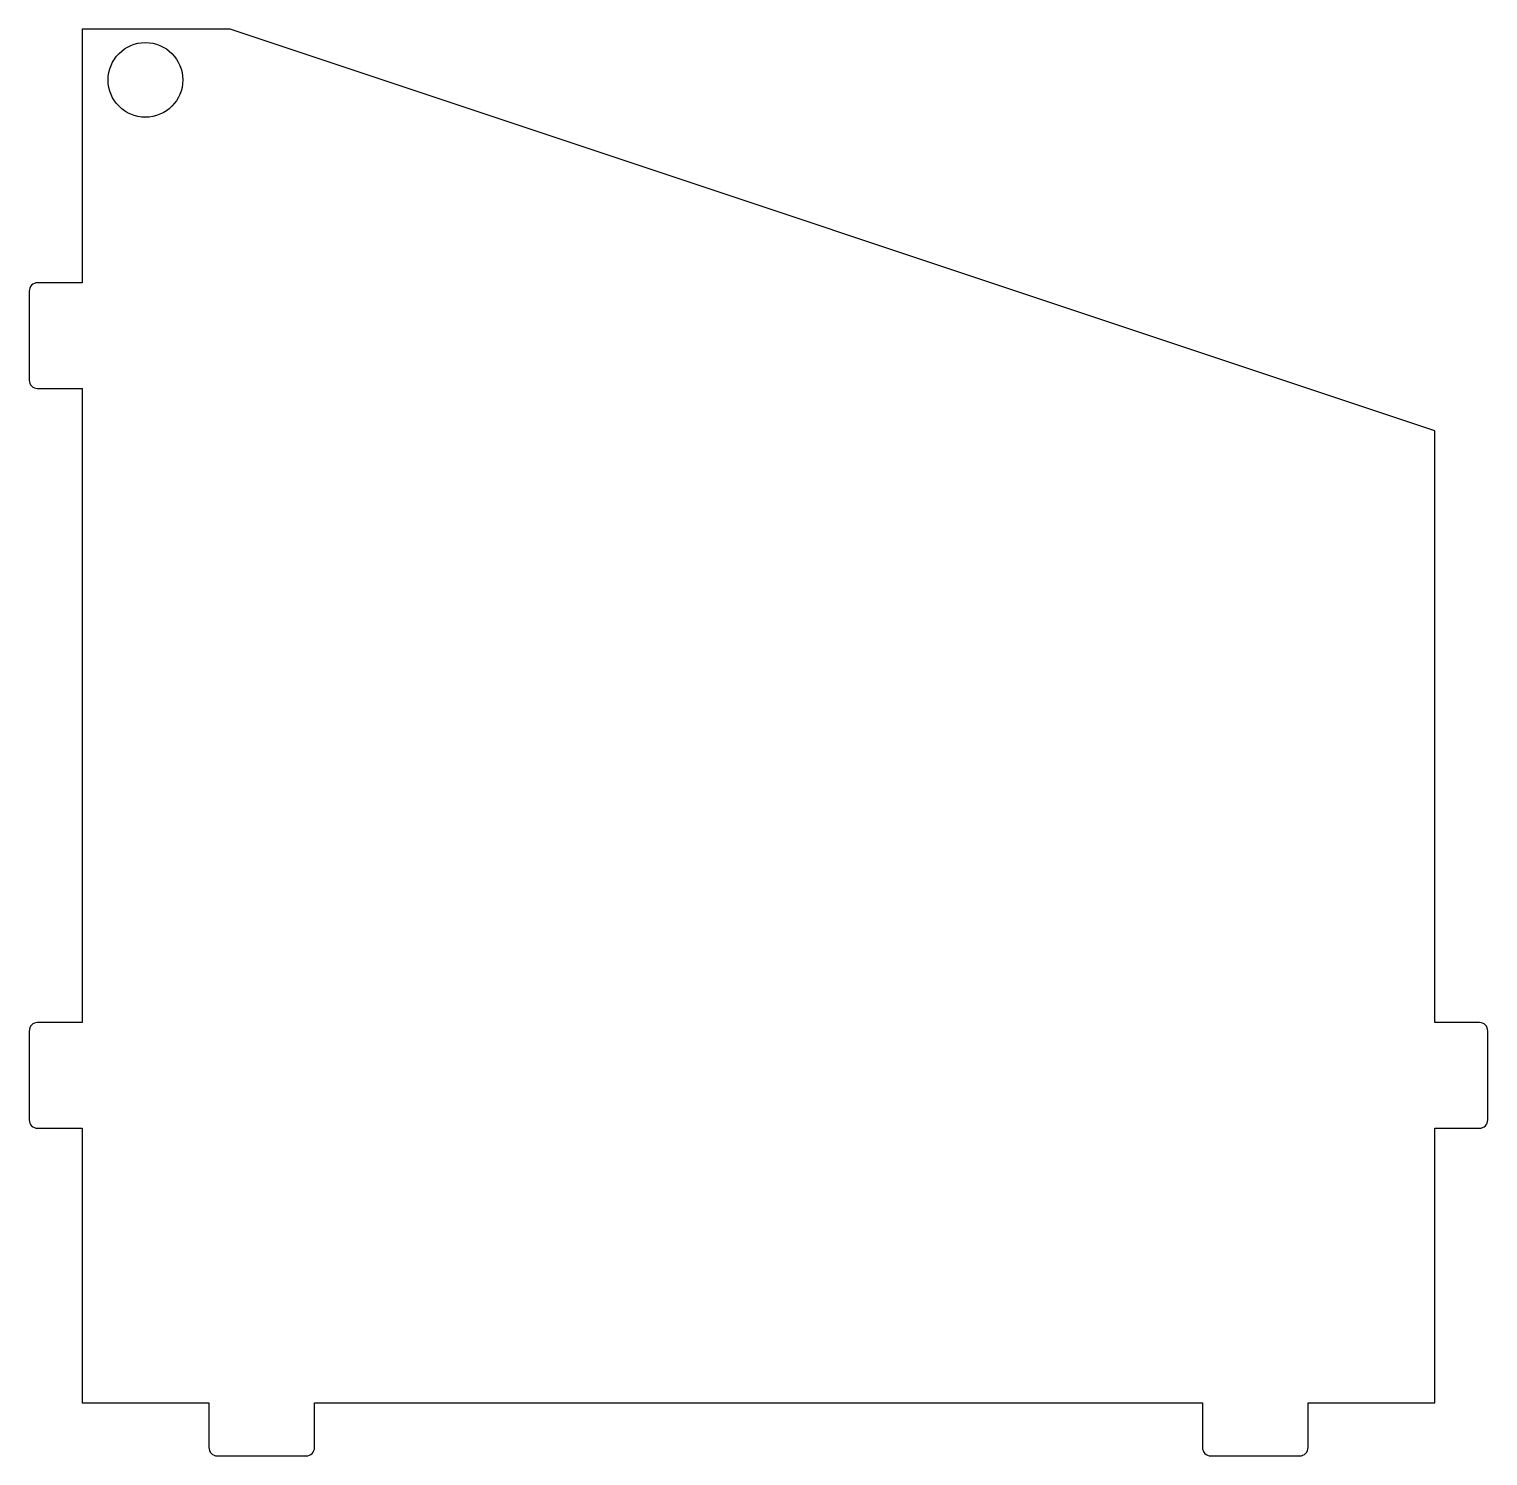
# Model space of a CAD drawing. Header units: inches. Extents: x 0.53 to 3.97, y 2 to 5.38.
import ezdxf

# ---------------------------------------------------------------- set-up
doc = ezdxf.new("R2010")
doc.units = ezdxf.units.IN
doc.layers.get('0').update_dxf_attribs({"linetype": 'CONTINUOUS'})

msp = doc.modelspace()

# ---------------------------------------------------------------- linework, layer by layer
msp.add_lwpolyline([(3.955, 2.775, 0.414214), (3.975, 2.795), (3.975, 3.005, 0.414214), (3.955, 3.025), (3.85, 3.025), (3.85, 4.425), (1, 5.375), (0.65, 5.375), (0.65, 4.775), (0.545, 4.775, 0.414214), (0.525, 4.755), (0.525, 4.545, 0.414214), (0.545, 4.525), (0.65, 4.525), (0.65, 3.025), (0.545, 3.025, 0.414214), (0.525, 3.005), (0.525, 2.795, 0.414214), (0.545, 2.775), (0.65, 2.775), (0.65, 2.125), (0.95, 2.125), (0.95, 2.02, 0.414214), (0.97, 2), (1.18, 2, 0.414214), (1.2, 2.02), (1.2, 2.125), (3.3, 2.125), (3.3, 2.02, 0.414214), (3.32, 2), (3.53, 2, 0.414214), (3.55, 2.02), (3.55, 2.125), (3.85, 2.125), (3.85, 2.775)], format="xyb", close=True)
msp.add_lwpolyline([(3.955, 2.775, 0.414214), (3.975, 2.795), (3.975, 3.005, 0.414214), (3.955, 3.025), (3.85, 3.025), (3.85, 4.425), (1, 5.375), (0.65, 5.375), (0.65, 4.775), (0.545, 4.775, 0.414214), (0.525, 4.755), (0.525, 4.545, 0.414214), (0.545, 4.525), (0.65, 4.525), (0.65, 3.025), (0.545, 3.025, 0.414214), (0.525, 3.005), (0.525, 2.795, 0.414214), (0.545, 2.775), (0.65, 2.775), (0.65, 2.125), (0.95, 2.125), (0.95, 2.02, 0.414214), (0.97, 2), (1.18, 2, 0.414214), (1.2, 2.02), (1.2, 2.125), (3.3, 2.125), (3.3, 2.02, 0.414214), (3.32, 2), (3.53, 2, 0.414214), (3.55, 2.02), (3.55, 2.125), (3.85, 2.125), (3.85, 2.775)], format="xyb", close=True)
msp.add_circle((0.8, 5.255), 0.0884)
msp.add_circle((0.8, 5.255), 0.0884)

doc.saveas('drawing.dxf')
